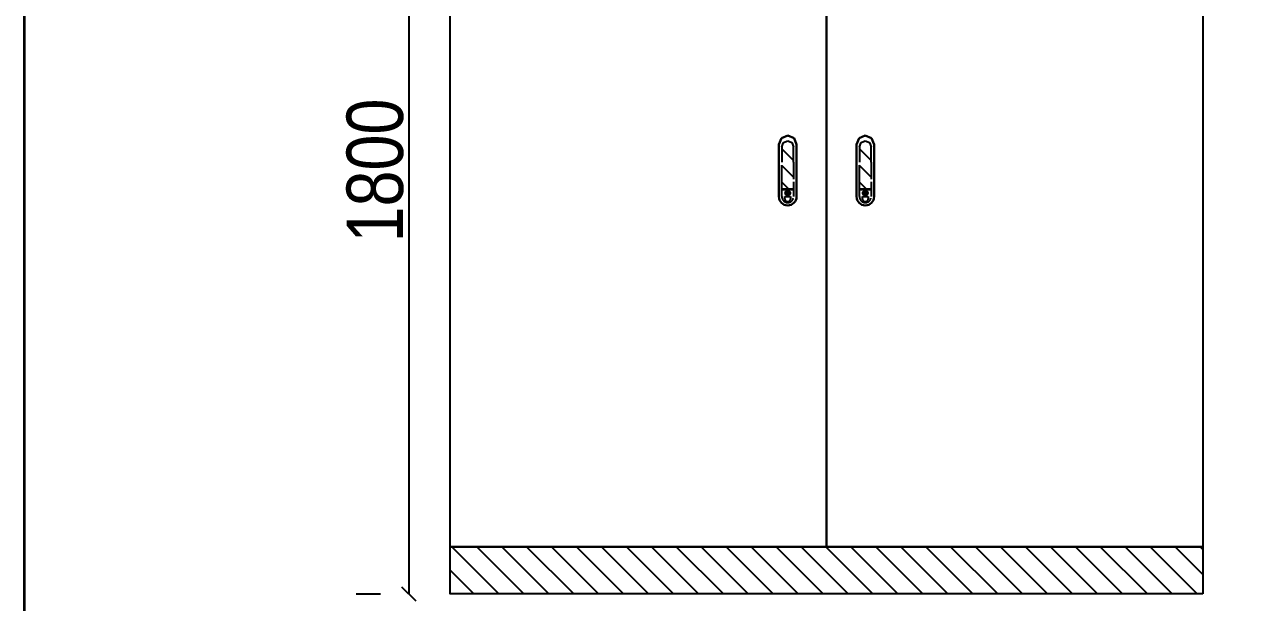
# Model space of a CAD drawing. Header units: millimetres. Extents: x 330554 to 656471, y 11007 to 130943.
# Drawn here: x 413726 to 416314, y 93512 to 94741 of the extents above; entities that cross this region are included whole.
import ezdxf

# ---------------------------------------------------------------- set-up
doc = ezdxf.new("R2010")
doc.units = ezdxf.units.MM
doc.header["$LTSCALE"] = 6
doc.linetypes.add('CENTER2', pattern=[1.125, 0.75, -0.125, 0.125, -0.125])
for name, color, linetype in [('Khung Bao', 101, 'Continuous'), ('thước đo', 3, 'Continuous'), ('đường tâm', 30, 'CENTER2')]:
    doc.layers.add(name, color=color, linetype=linetype)
doc.layers.add('netlonkhungten', color=32, linetype='Continuous', lineweight=35)
doc.layers.add('đường khung', color=7, linetype='Continuous', lineweight=30)
doc.styles.get("Standard").update_dxf_attribs({"font": 'VHELVCN.TTF', "height": 120})
doc.dimstyles.new('TL11', dxfattribs={"dimtxt": 60, "dimasz": 30, "dimexe": 60, "dimexo": 200, "dimgap": 10, "dimtad": 1, "dimtoh": 1, "dimdec": 0, "dimzin": 0, "dimdsep": 46, "dimtxsty": 'Standard', "dimblk": 'OBLIQUE', "dimcen": 0.09, "dimclrd": 6, "dimclre": 6, "dimclrt": 4, "dimadec": 0, "dimazin": 0, "dimtfac": 1, "dimtdec": 0, "dimtofl": 0, "dimtmove": 0, "dimatfit": 3, "dimldrblk": 'OBLIQUE', "dimfxl": 10, "dimtzin": 0, "dimarcsym": 0})

# ---------------------------------------------------------------- blocks, each defined once
blk = doc.blocks.new('_Oblique')
at = {"color": 0, "lineweight": -2}
blk.add_line((-0.5, -0.5), (0.5, 0.5), dxfattribs=at)
blk = doc.blocks.new('*D557')
at = {"layer": 'Defpoints', "color": 0, "transparency": 16777216}
for p in [(414591.6, 95330.7), (414543.2, 93530.7), (414631.6, 93530.7)]:
    blk.add_point(p, dxfattribs=at)
at = {"layer": 'Khung Bao', "color": 6, "lineweight": -2, "transparency": 16777216}
for p, q in [((414391.6, 95330.7), (414483.2, 95330.7)), ((414543.2, 95330.7), (414543.2, 93530.7)), ((414431.6, 93530.7), (414483.2, 93530.7))]:
    blk.add_line(p, q, dxfattribs=at)
at = {"layer": 'Khung Bao', "color": 6, "lineweight": -2, "transparency": 16777216, "xscale": 30, "yscale": 30, "zscale": 30}
for p, rotation in [((414543.2, 95330.7), 90), ((414543.2, 93530.7), 270)]:
    blk.add_blockref('_Oblique', p, dxfattribs=dict(at, rotation=rotation))
at = {"layer": 'Khung Bao', "color": 4, "transparency": 16777216, "insert": (414472, 94430.7), "char_height": 120, "attachment_point": 5, "rotation": 90}
blk.add_mtext('1800', dxfattribs=at)

msp = doc.modelspace()

# ---------------------------------------------------------------- hatches: boundary and pattern name
at = {"layer": 'thước đo', "linetype": 'ByBlock', "ltscale": 8}
h = msp.add_hatch(dxfattribs=at)
h.set_pattern_fill('ANSI31', color=0, scale=300, style=0)
h.set_pattern_definition([(135, (670097.602, 92408.185), (26.5165043, 26.5165043), [])])
h.paths.add_polyline_path([(416231.602, 93530.685), (414631.602, 93530.685), (414631.602, 93630.685), (416231.602, 93630.685)])
at = {"layer": 'đường tâm', "ltscale": 8}
h = msp.add_hatch(dxfattribs=at)
h.set_pattern_fill('ANSI31', color=256, scale=200, style=0)
h.set_pattern_definition([(135, (718544.326, 58166.705), (17.6776695, 17.6776695), [])])
edge = h.paths.add_edge_path()
edge.add_line((415336.633, 94391.232), (415336.633, 94406.333))
edge.add_line((415336.633, 94406.333), (415336.607, 94448.453))
edge.add_arc((415349.087, 94448.453), 12.48, 179.76111, 180, ccw=False)
edge.add_line((415336.607, 94448.505), (415336.669, 94481.343))
edge.add_line((415336.669, 94481.343), (415340.395, 94490.253))
edge.add_line((415340.395, 94490.253), (415349.149, 94493.838))
edge.add_line((415349.149, 94493.838), (415357.908, 94490.248))
edge.add_line((415357.908, 94490.248), (415361.629, 94481.358))
edge.add_line((415361.629, 94481.358), (415361.567, 94448.453))
edge.add_line((415361.567, 94448.453), (415361.593, 94406.333))
edge.add_line((415361.593, 94406.333), (415361.593, 94391.232))
edge.add_line((415361.593, 94391.232), (415336.633, 94391.232))
h = msp.add_hatch(dxfattribs=at)
h.set_pattern_fill('ANSI31', color=256, scale=200, style=0)
h.set_pattern_definition([(135, (718709.286, 58166.705), (17.6776695, 17.6776695), [])])
edge = h.paths.add_edge_path()
edge.add_line((415501.593, 94391.232), (415501.593, 94406.333))
edge.add_line((415501.593, 94406.333), (415501.567, 94448.453))
edge.add_arc((415514.047, 94448.453), 12.48, 179.76111, 180, ccw=False)
edge.add_line((415501.567, 94448.505), (415501.629, 94481.343))
edge.add_line((415501.629, 94481.343), (415505.355, 94490.253))
edge.add_line((415505.355, 94490.253), (415514.109, 94493.838))
edge.add_line((415514.109, 94493.838), (415522.868, 94490.248))
edge.add_line((415522.868, 94490.248), (415526.589, 94481.358))
edge.add_line((415526.589, 94481.358), (415526.527, 94448.453))
edge.add_line((415526.527, 94448.453), (415526.553, 94406.333))
edge.add_line((415526.553, 94406.333), (415526.553, 94391.232))
edge.add_line((415526.553, 94391.232), (415501.593, 94391.232))

# ---------------------------------------------------------------- linework, layer by layer
at = {"layer": 'netlonkhungten'}
msp.add_lwpolyline([(413725.963, 100300.107), (424995.864, 100300.107), (424995.864, 92136.301), (413725.963, 92136.301)], close=True, dxfattribs=at)
at = {"layer": 'thước đo', "color": 0, "linetype": 'ByBlock', "ltscale": 8}
msp.add_line((415495.405, 94486.253), (415495.353, 94375.133), dxfattribs=at)
for points in [[(416231.602, 93630.685), (414631.602, 93630.685), (414631.602, 95230.685), (416231.602, 95230.685)], [(415431.602, 93630.685), (414631.602, 93630.685), (414631.602, 95230.685), (415431.602, 95230.685)], [(416231.602, 93630.685), (415431.602, 93630.685), (415431.602, 95230.685), (416231.602, 95230.685)], [(416231.602, 93530.685), (414631.602, 93530.685), (414631.602, 93630.685), (416231.602, 93630.685)]]:
    msp.add_lwpolyline(points, close=True, dxfattribs=at)
at = {"layer": 'đường khung', "ltscale": 8}
for p, q in [((415349.165, 94504.973), (415335.84, 94499.402)), ((415362.479, 94499.413), (415349.165, 94504.973)), ((415514.125, 94504.973), (415500.8, 94499.402)), ((415527.439, 94499.413), (415514.125, 94504.973)), ((415330.382, 94456.253), (415330.445, 94486.253)), ((415335.84, 94499.402), (415330.445, 94486.253)), ((415367.885, 94486.253), (415362.479, 94499.413)), ((415367.822, 94456.253), (415367.885, 94486.253)), ((415495.342, 94456.253), (415495.405, 94486.253)), ((415500.8, 94499.402), (415495.405, 94486.253)), ((415532.845, 94486.253), (415527.439, 94499.413)), ((415532.782, 94456.253), (415532.845, 94486.253))]:
    msp.add_line(p, q, dxfattribs=at)
for points in [[(415367.822, 94456.253), (415367.833, 94375.133, -1), (415330.393, 94375.133), (415330.382, 94456.253, -0.00104167), (415330.383, 94456.331, -0.00104167)], [(415532.782, 94456.253), (415532.793, 94375.133, -1), (415495.353, 94375.133), (415495.342, 94456.253, -0.00104167), (415495.343, 94456.331, -0.00104167)]]:
    msp.add_lwpolyline(points, format="xyb", dxfattribs=at)
at = {"layer": 'đường tâm', "ltscale": 8}
for p, q in [((415336.669, 94481.343), (415336.607, 94448.505)), ((415336.669, 94481.343), (415340.395, 94490.253)), ((415340.395, 94490.253), (415349.149, 94493.838)), ((415349.149, 94493.838), (415357.908, 94490.248)), ((415357.908, 94490.248), (415361.629, 94481.358)), ((415361.567, 94448.453), (415361.629, 94481.358)), ((415501.629, 94481.343), (415501.567, 94448.505)), ((415501.629, 94481.343), (415505.355, 94490.253)), ((415505.355, 94490.253), (415514.109, 94493.838)), ((415514.109, 94493.838), (415522.868, 94490.248)), ((415522.868, 94490.248), (415526.589, 94481.358)), ((415526.527, 94448.453), (415526.589, 94481.358)), ((415361.593, 94391.232), (415336.633, 94391.232)), ((415526.553, 94391.232), (415501.593, 94391.232))]:
    msp.add_line(p, q, dxfattribs=at)
for points in [[(415336.633, 94391.232), (415336.633, 94406.333), (415336.607, 94448.453, -0.00104235), (415336.607, 94448.505, -0.00104235)], [(415501.593, 94391.232), (415501.593, 94406.333), (415501.567, 94448.453, -0.00104235), (415501.567, 94448.505, -0.00104235)]]:
    msp.add_lwpolyline(points, format="xyb", dxfattribs=at)
for points in [[(415361.567, 94448.453), (415361.593, 94406.333), (415361.593, 94391.232)], [(415526.527, 94448.453), (415526.553, 94406.333), (415526.553, 94391.232)]]:
    msp.add_lwpolyline(points, dxfattribs=at)
for points in [[(415361.593, 94390.234), (415361.593, 94375.133, -1), (415336.633, 94375.133), (415336.633, 94390.234)], [(415355.353, 94375.268), (415355.353, 94370.838, -1), (415342.873, 94370.838), (415342.873, 94375.268)], [(415526.553, 94390.234), (415526.553, 94375.133, -1), (415501.593, 94375.133), (415501.593, 94390.234)], [(415520.313, 94375.268), (415520.313, 94370.838, -1), (415507.833, 94370.838), (415507.833, 94375.268)]]:
    msp.add_lwpolyline(points, format="xyb", close=True, dxfattribs=at)
for points in [[(415350.361, 94378.441), (415347.865, 94378.441), (415347.865, 94387.177), (415350.361, 94387.177)], [(415515.321, 94378.441), (415512.825, 94378.441), (415512.825, 94387.177), (415515.321, 94387.177)]]:
    msp.add_lwpolyline(points, close=True, dxfattribs=at)
for centre in [(415349.113, 94382.809), (415514.073, 94382.809)]:
    msp.add_circle(centre, 5.184, dxfattribs=at)

# ---------------------------------------------------------------- dimensions: what is measured, and where the dimension line sits
at = {"layer": 'Khung Bao'}
dim = msp.add_linear_dim(base=(414543.235, 93530.685), p1=(414591.602, 95330.685), p2=(414631.602, 93530.685), angle=90, dimstyle='TL11', dxfattribs=at)
dim.commit()
dim.dimension.update_dxf_attribs({"geometry": '*D557', "text_midpoint": (414471.955, 94430.685)})

doc.saveas('drawing.dxf')
